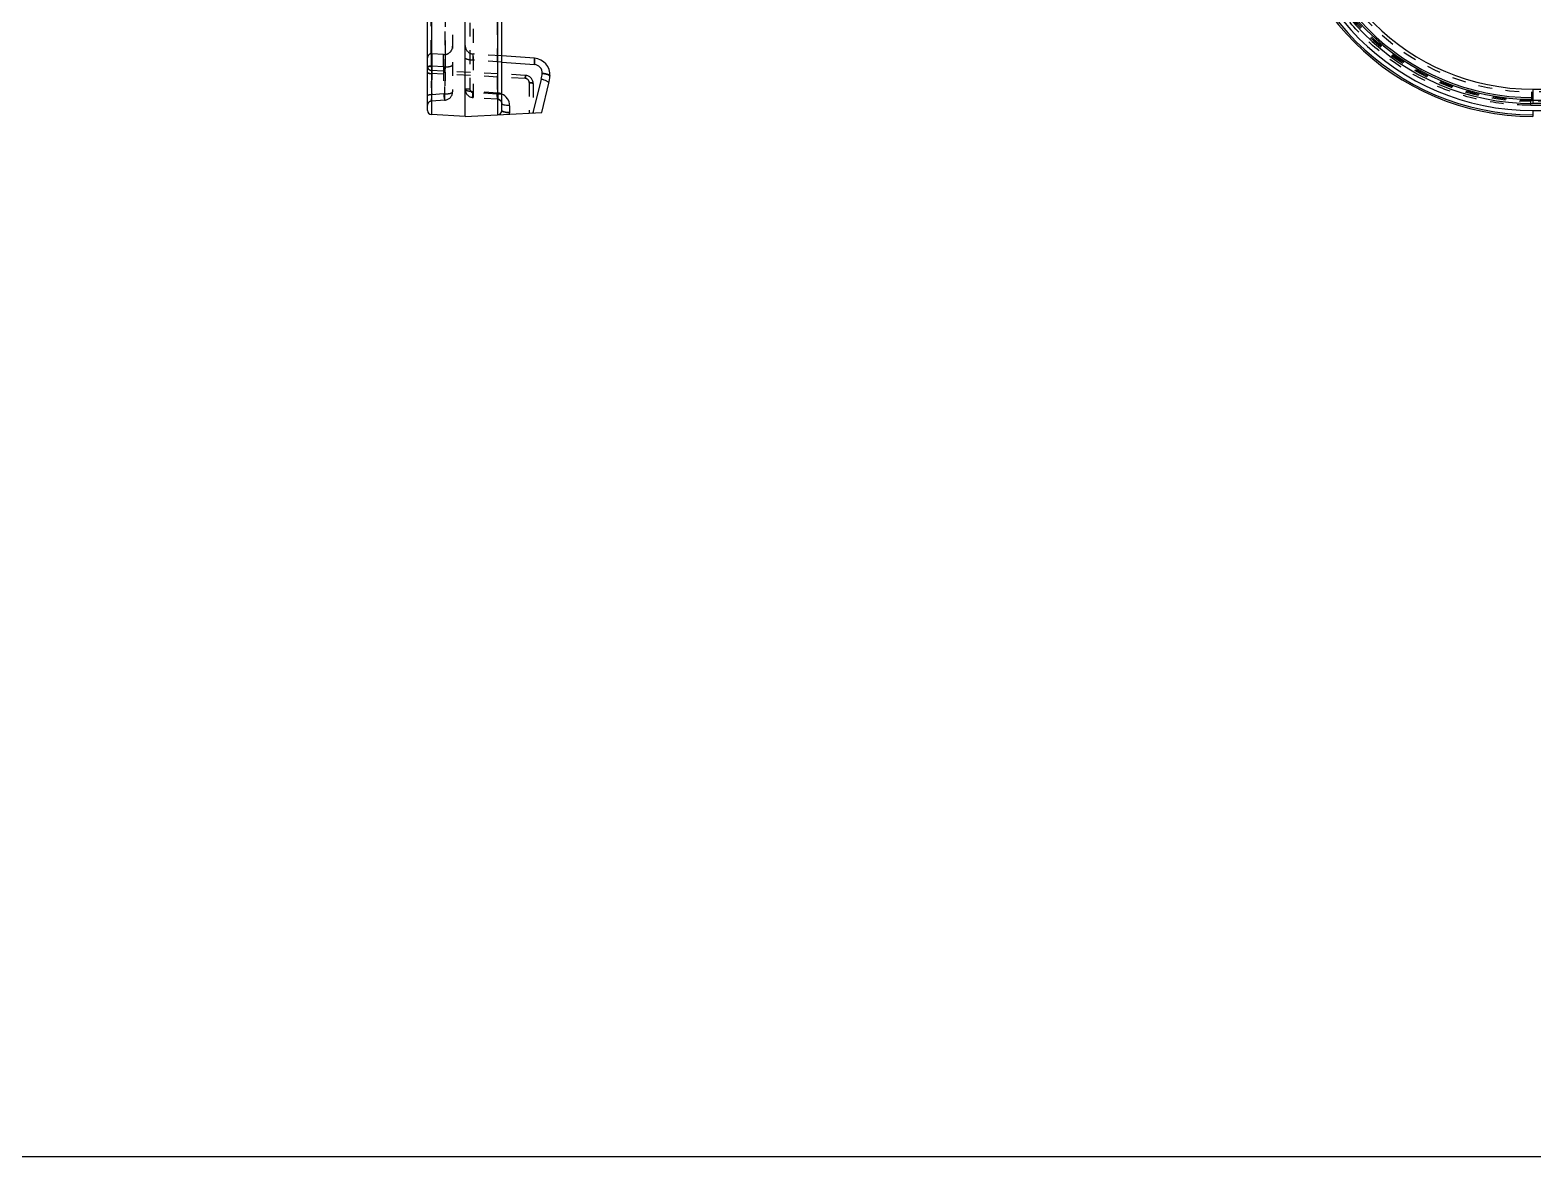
# Model space of a CAD drawing. Header units: millimetres. Extents: x -685 to 1888, y -6001 to 855.
# Drawn here: x 232.1 to 411.1, y -706.8 to -572.6 of the extents above; entities that cross this region are included whole.
import ezdxf

# ---------------------------------------------------------------- set-up
doc = ezdxf.new("R2010")
doc.units = ezdxf.units.MM
doc.header["$LTSCALE"] = 16.335
doc.linetypes.add('HIDDEN', pattern=[0.2, 0.1, -0.1])
doc.layers.get('0').update_dxf_attribs({"linetype": 'CONTINUOUS'})
doc.layers.add('DEFAULT_2', color=8, linetype='HIDDEN')

msp = doc.modelspace()

# ---------------------------------------------------------------- linework, layer by layer
at = {"color": 7, "linetype": 'Continuous'}
for p, q in [((279.429, -582.213), (279.429, -407.633)), ((279.903, -407.134), (279.903, -582.712)), ((283.929, -582.923), (283.929, -406.923)), ((287.806, -582.72), (287.806, -407.126)), ((288.279, -582.221), (288.279, -406.22)), ((292.162, -575.999), (288.279, -575.727)), ((288.279, -576.467), (292.162, -576.738)), ((292.983, -578.486), (291.994, -582.5)), ((293.031, -582.446), (293.884, -578.983)), ((411.06, -579.686), (411.06, -581.389)), ((411.06, -579.686), (413.453, -579.686)), ((413.311, -581.389), (411.06, -581.389)), ((283.929, -582.923), (279.903, -582.712)), ((283.929, -582.923), (293.031, -582.446)), ((289.21, -581.647), (289.21, -582.479)), ((411.06, -582.221), (411.06, -582.923)), ((411.06, -582.221), (413.088, -582.221))]:
    msp.add_line(p, q, dxfattribs=at)
msp.add_lwpolyline([(-127.123, -306.786), (749.779, -306.786), (749.779, -706.845), (-127.123, -706.845)], close=True)
for centre, radius, start, end in [((411.06, -552.923), 30, 180, 270), ((411.06, -552.923), 29.797, 180, 270), ((411.06, -552.923), 29.298, 180, 270), ((411.06, -552.923), 28.466, 180, 270), ((411.06, -552.923), 27.967, 180, 270), ((411.06, -552.923), 27.761, 180, 270), ((411.06, -552.923), 26.763, 180, 270), ((292.022, -577.994), 2, 356.0413, 86), ((292.092, -577.736), 1, 356.04963, 85.98952), ((289.093, -577.527), 4.006, 346.16355, 356.03357), ((289.029, -577.787), 5, 346.15626, 356.0413), ((287.713, -581.643), 1.495, 0.00285, 67.52045), ((279.929, -582.213), 0.5, 180, 267), ((287.779, -582.221), 0.5, 273, 360), ((287.709, -582.479), 1.501, 353.57019, 359.99776)]:
    msp.add_arc(centre, radius, start, end, dxfattribs=at)
for points, knots in [([(292.162, -575.999), (292.167, -575.999), (292.171, -576.026), (292.177, -576.061), (292.179, -576.131), (292.18, -576.22), (292.179, -576.333), (292.173, -576.507), (292.167, -576.644), (292.162, -576.738)], [0, 0, 0, 0, 0.0220868, 0.0785981, 0.1692841, 0.2926087, 0.4456641, 0.6206305, 1, 1, 1, 1]), ([(294.017, -578.132), (294.02, -578.094), (293.963, -578.03), (293.867, -577.976), (293.695, -577.905), (293.432, -577.844), (293.207, -577.814), (293.09, -577.805)], [0, 0, 0, 0, 0.11245, 0.2089301, 0.334558, 0.6530885, 1, 1, 1, 1]), ([(293.884, -578.983), (293.894, -578.942), (293.843, -578.864), (293.752, -578.793), (293.591, -578.694), (293.333, -578.585), (293.106, -578.516), (292.983, -578.486)], [0, 0, 0, 0, 0.1187307, 0.2148317, 0.3363231, 0.6429333, 1, 1, 1, 1]), ([(289.21, -581.647), (289.093, -581.645), (288.871, -581.631), (288.61, -581.588), (288.437, -581.531), (288.339, -581.485), (288.279, -581.427), (288.279, -581.389)], [0, 0, 0, 0, 0.3486001, 0.6667904, 0.7919956, 0.8880884, 1, 1, 1, 1]), ([(288.279, -582.221), (288.279, -582.257), (288.337, -582.314), (288.431, -582.36), (288.5, -582.383), (288.539, -582.394)], [0, 0, 0, 0, 0.3368162, 0.6244824, 1, 1, 1, 1]), ([(288.539, -582.394), (288.642, -582.424), (288.866, -582.462), (289.091, -582.477), (289.21, -582.479)], [0, 0, 0, 0, 0.4749888, 1, 1, 1, 1])]:
    msp.add_open_spline(points, degree=3, knots=knots, dxfattribs=at)
at = {"layer": 'DEFAULT_2', "color": 8, "linetype": 'HIDDEN'}
for p, q in [((284.86, -409.162), (284.86, -580.684)), ((282.429, -409.855), (282.429, -579.99)), ((279.881, -575.46), (279.895, -553.168)), ((284.488, -571.787), (284.488, -579.686)), ((287.721, -571.561), (287.721, -580.285)), ((279.881, -575.46), (279.903, -581.1)), ((281.36, -575.558), (279.964, -575.46)), ((288.279, -575.727), (284.86, -575.488)), ((291.082, -578.034), (279.903, -577.448)), ((291.082, -578.404), (279.903, -577.818)), ((281.36, -577.037), (279.964, -576.939)), ((279.964, -576.939), (279.964, -580.346)), ((281.36, -577.037), (281.36, -580.249)), ((288.279, -576.467), (284.86, -576.227)), ((284.488, -579.686), (283.929, -579.686)), ((291.556, -578.903), (291.556, -582.523)), ((292.029, -579.032), (292.029, -582.498)), ((281.499, -580.988), (279.895, -581.1)), ((281.36, -580.249), (279.964, -580.346)), ((287.814, -580.151), (284.86, -579.944)), ((287.721, -580.285), (284.86, -580.085)), ((287.814, -580.89), (284.86, -580.684)), ((288.279, -580.285), (287.721, -580.285)), ((288.279, -581.382), (288.279, -581.385)), ((410.927, -580.988), (410.815, -581.1)), ((410.815, -581.599), (410.815, -581.1)), ((413.297, -581.1), (410.815, -581.1)), ((410.927, -580.988), (410.927, -579.99)), ((410.927, -580.988), (413.443, -580.988)), ((413.443, -579.99), (410.944, -579.99)), ((410.828, -581.599), (413.297, -581.599))]:
    msp.add_line(p, q, dxfattribs=at)
msp.add_lwpolyline([(287.814, -580.89), (287.901, -580.904), (287.983, -580.932), (288.056, -580.973), (288.119, -581.022), (288.171, -581.079), (288.213, -581.14), (288.244, -581.204), (288.264, -581.267), (288.275, -581.326), (288.279, -581.371), (288.279, -581.382)], dxfattribs=at)
for centre, radius, start, end in [((410.785, -553.198), 27.9, 179.93919, 270.06086), ((410.907, -553.076), 27.911, 179.9584, 270.0416), ((410.901, -553.083), 26.906, 179.9062, 270.09345), ((279.929, -575.959), 0.5, 86, 180), ((281.429, -574.56), 1, 266, 360), ((284.929, -574.49), 1, 180, 266), ((279.929, -576.948), 0.5, 180, 267), ((284.929, -579.686), 1, 180, 266), ((284.887, -579.686), 0.4, 180.01547, 266.04201), ((291.029, -579.032), 1, 360, 87), ((291.056, -578.903), 0.5, 359.99941, 87.00142), ((279.929, -581.599), 0.5, 94, 180), ((281.429, -579.99), 1, 274, 360), ((287.71, -581.647), 1.5, 67.52045, 86.00008), ((287.779, -581.389), 0.5, 360, 86)]:
    msp.add_arc(centre, radius, start, end, dxfattribs=at)
for points, knots in [([(281.499, -580.988), (281.5, -580.988), (281.5, -580.984), (281.501, -580.979), (281.502, -580.968), (281.503, -580.946), (281.504, -580.907), (281.506, -580.848), (281.507, -580.773), (281.509, -580.681), (281.51, -580.572), (281.512, -580.394), (281.514, -580.131), (281.516, -579.766), (281.519, -579.337), (281.52, -578.845), (281.522, -578.29), (281.524, -577.431), (281.526, -576.212), (281.528, -574.585), (281.528, -572.75), (281.528, -570.725), (281.526, -568.529), (281.524, -566.185), (281.519, -562.827), (281.511, -558.437), (281.504, -554.873), (281.499, -553.056)], [0, 0, 0, 0, 0.000078, 0.0003034, 0.0006791, 0.0012055, 0.0027094, 0.0048135, 0.007516, 0.0108149, 0.0147082, 0.0191938, 0.0299316, 0.0429997, 0.0583667, 0.0760013, 0.0958682, 0.1179161, 0.1683322, 0.2267787, 0.2926803, 0.3654129, 0.444264, 0.5284792, 0.6172243, 0.8048771, 1, 1, 1, 1]), ([(410.828, -581.599), (408.968, -581.596), (405.239, -581.24), (399.867, -579.613), (394.914, -576.97), (390.574, -573.409), (387.013, -569.069), (384.37, -564.116), (382.743, -558.744), (382.387, -555.015), (382.384, -553.156)], [0, 0, 0, 0, 0.1250013, 0.2500013, 0.3750008, 0.5, 0.6249992, 0.7499987, 0.8749987, 1, 1, 1, 1]), ([(281.527, -570.622), (281.528, -571.082), (281.528, -572.751), (281.528, -574.42), (281.527, -575.63)], [0, 0, 0, 0, 0.2752536, 1, 1, 1, 1]), ([(279.964, -576.939), (279.966, -576.837), (279.968, -576.64), (279.971, -576.357), (279.973, -576.104), (279.973, -575.887), (279.973, -575.732), (279.972, -575.63), (279.971, -575.571), (279.969, -575.526), (279.969, -575.49), (279.965, -575.474), (279.967, -575.461), (279.964, -575.46)], [0, 0, 0, 0, 0.2071673, 0.4000979, 0.5727732, 0.7207393, 0.8401344, 0.8881524, 0.9279104, 0.9590954, 0.9815576, 0.995197, 1, 1, 1, 1]), ([(279.964, -575.46), (279.967, -575.461), (279.965, -575.474), (279.969, -575.49), (279.969, -575.526), (279.971, -575.571), (279.972, -575.63), (279.973, -575.732), (279.973, -575.887), (279.973, -576.104), (279.971, -576.357), (279.968, -576.64), (279.966, -576.837), (279.964, -576.939)], [0, 0, 0, 0, 0.004802, 0.0184406, 0.0409021, 0.0720867, 0.1118441, 0.1598609, 0.2792539, 0.4272193, 0.5998966, 0.7928312, 1, 1, 1, 1]), ([(281.36, -577.037), (281.357, -576.934), (281.352, -576.737), (281.346, -576.454), (281.343, -576.2), (281.341, -575.983), (281.342, -575.828), (281.344, -575.726), (281.346, -575.668), (281.348, -575.623), (281.351, -575.588), (281.354, -575.571), (281.357, -575.558), (281.36, -575.558)], [0, 0, 0, 0, 0.2077962, 0.4005694, 0.5734108, 0.7214141, 0.8401783, 0.8878167, 0.9273131, 0.9584386, 0.980977, 0.9947591, 1, 1, 1, 1]), ([(281.527, -575.63), (281.527, -575.812), (281.526, -576.485), (281.525, -577.159), (281.524, -577.651)], [0, 0, 0, 0, 0.2701675, 1, 1, 1, 1]), ([(284.86, -576.227), (284.743, -576.225), (284.521, -576.211), (284.26, -576.168), (284.087, -576.111), (283.989, -576.065), (283.929, -576.007), (283.929, -575.969)], [0, 0, 0, 0, 0.3486009, 0.6667935, 0.7919994, 0.8880919, 1, 1, 1, 1]), ([(284.86, -576.227), (284.743, -576.225), (284.521, -576.211), (284.26, -576.168), (284.087, -576.111), (283.989, -576.065), (283.929, -576.007), (283.929, -575.969)], [0, 0, 0, 0, 0.3486009, 0.6667933, 0.7919991, 0.8880914, 1, 1, 1, 1]), ([(284.86, -575.488), (284.855, -575.488), (284.849, -575.513), (284.845, -575.546), (284.842, -575.614), (284.841, -575.7), (284.843, -575.809), (284.848, -575.987), (284.854, -576.129), (284.86, -576.227)], [0, 0, 0, 0, 0.0203955, 0.0740346, 0.1608872, 0.2793461, 0.4271066, 0.599765, 1, 1, 1, 1]), ([(284.86, -575.488), (284.855, -575.488), (284.849, -575.513), (284.845, -575.546), (284.842, -575.614), (284.841, -575.7), (284.843, -575.809), (284.848, -575.987), (284.854, -576.129), (284.86, -576.227)], [0, 0, 0, 0, 0.020426, 0.0740625, 0.1608948, 0.2793367, 0.4270988, 0.5997689, 1, 1, 1, 1]), ([(292.162, -576.738), (292.167, -576.644), (292.173, -576.507), (292.179, -576.333), (292.18, -576.22), (292.179, -576.131), (292.177, -576.061), (292.171, -576.026), (292.167, -575.999), (292.162, -575.999)], [0, 0, 0, 0, 0.3793915, 0.5543626, 0.7074185, 0.8307395, 0.9214188, 0.9779214, 1, 1, 1, 1]), ([(292.162, -575.999), (292.167, -575.999), (292.171, -576.026), (292.177, -576.061), (292.179, -576.131), (292.18, -576.22), (292.179, -576.333), (292.173, -576.507), (292.167, -576.644), (292.162, -576.738)], [0, 0, 0, 0, 0.0220869, 0.0785981, 0.1692841, 0.2926087, 0.4456641, 0.6206305, 1, 1, 1, 1]), ([(279.429, -577.068), (279.429, -577.046), (279.468, -577.014), (279.525, -576.991), (279.623, -576.963), (279.771, -576.942), (279.897, -576.938), (279.964, -576.939)], [0, 0, 0, 0, 0.1162152, 0.21336, 0.3365686, 0.6457559, 1, 1, 1, 1]), ([(279.444, -577.037), (279.442, -577.04), (279.434, -577.049), (279.429, -577.06), (279.429, -577.068)], [0, 0, 0, 0, 0.2868556, 1, 1, 1, 1]), ([(279.429, -577.689), (279.429, -577.708), (279.48, -577.752), (279.635, -577.802), (279.79, -577.816), (279.903, -577.818)], [0, 0, 0, 0, 0.1145337, 0.332764, 1, 1, 1, 1]), ([(279.496, -577.753), (279.478, -577.744), (279.45, -577.73), (279.429, -577.701), (279.429, -577.689)], [0, 0, 0, 0, 0.620169, 1, 1, 1, 1]), ([(279.964, -576.939), (279.865, -576.937), (279.725, -576.944), (279.561, -576.978), (279.494, -577.002), (279.469, -577.018)], [0, 0, 0, 0, 0.5872902, 0.8253246, 1, 1, 1, 1]), ([(279.67, -577.799), (279.652, -577.796), (279.593, -577.786), (279.535, -577.771), (279.496, -577.753)], [0, 0, 0, 0, 0.2929742, 1, 1, 1, 1]), ([(279.903, -577.448), (279.901, -577.448), (279.9, -577.461), (279.897, -577.477), (279.897, -577.511), (279.896, -577.554), (279.897, -577.609), (279.899, -577.697), (279.901, -577.768), (279.903, -577.818)], [0, 0, 0, 0, 0.0195305, 0.0732021, 0.1602124, 0.2788417, 0.426754, 0.5995412, 1, 1, 1, 1]), ([(281.36, -577.037), (281.488, -577.039), (281.681, -577.033), (281.932, -577.004), (282.101, -576.973), (282.242, -576.931), (282.356, -576.884), (282.429, -576.82), (282.429, -576.778)], [0, 0, 0, 0, 0.3381629, 0.5076301, 0.6623237, 0.7915711, 0.890208, 1, 1, 1, 1]), ([(281.36, -577.037), (281.488, -577.039), (281.681, -577.033), (281.932, -577.004), (282.101, -576.973), (282.242, -576.931), (282.356, -576.884), (282.429, -576.82), (282.429, -576.778)], [0, 0, 0, 0, 0.338151, 0.5076132, 0.6623049, 0.7915545, 0.8901971, 1, 1, 1, 1]), ([(281.524, -577.651), (281.523, -577.908), (281.522, -578.389), (281.52, -579.061), (281.517, -579.635), (281.515, -580.049), (281.512, -580.33), (281.511, -580.502), (281.509, -580.647), (281.507, -580.767), (281.506, -580.85), (281.504, -580.903), (281.504, -580.933), (281.502, -580.956), (281.502, -580.974), (281.5, -580.981), (281.5, -580.988), (281.499, -580.988)], [0, 0, 0, 0, 0.2308049, 0.4325654, 0.6045157, 0.7461162, 0.8053721, 0.8568451, 0.9004826, 0.9362496, 0.9641125, 0.9750697, 0.9840388, 0.991016, 0.9959984, 0.9989855, 1, 1, 1, 1]), ([(293.09, -577.805), (293.207, -577.814), (293.432, -577.844), (293.695, -577.905), (293.867, -577.976), (293.963, -578.03), (294.02, -578.094), (294.017, -578.132)], [0, 0, 0, 0, 0.3469079, 0.6654398, 0.7910692, 0.8875505, 1, 1, 1, 1]), ([(294.017, -578.132), (294.02, -578.093), (293.962, -578.029), (293.865, -577.975), (293.693, -577.905), (293.431, -577.844), (293.206, -577.814), (293.09, -577.805)], [0, 0, 0, 0, 0.1135088, 0.2107922, 0.337072, 0.6554399, 1, 1, 1, 1]), ([(283.929, -579.686), (283.929, -579.725), (283.993, -579.784), (284.09, -579.829), (284.257, -579.884), (284.516, -579.928), (284.739, -579.942), (284.86, -579.944)], [0, 0, 0, 0, 0.1175021, 0.2125538, 0.3329899, 0.6388394, 1, 1, 1, 1]), ([(291.082, -578.034), (291.085, -578.034), (291.085, -578.049), (291.088, -578.068), (291.088, -578.106), (291.089, -578.152), (291.088, -578.208), (291.086, -578.293), (291.084, -578.359), (291.082, -578.404)], [0, 0, 0, 0, 0.0235067, 0.0859858, 0.1838324, 0.3126446, 0.4671905, 0.6392517, 1, 1, 1, 1]), ([(291.082, -578.404), (291.084, -578.352), (291.086, -578.279), (291.088, -578.189), (291.089, -578.136), (291.088, -578.096), (291.088, -578.064), (291.085, -578.048), (291.084, -578.034), (291.082, -578.034)], [0, 0, 0, 0, 0.4198197, 0.5910613, 0.7307125, 0.8390324, 0.9230826, 0.9785784, 1, 1, 1, 1]), ([(291.556, -578.903), (291.664, -578.905), (291.818, -578.918), (291.972, -578.966), (292.029, -579.011), (292.029, -579.032)], [0, 0, 0, 0, 0.6428598, 0.8744713, 1, 1, 1, 1]), ([(292.029, -579.032), (292.029, -579.011), (291.978, -578.967), (291.821, -578.92), (291.669, -578.905), (291.556, -578.903)], [0, 0, 0, 0, 0.1243398, 0.3330854, 1, 1, 1, 1]), ([(279.964, -580.346), (279.894, -580.345), (279.767, -580.35), (279.621, -580.37), (279.528, -580.397), (279.471, -580.42), (279.429, -580.452), (279.429, -580.475)], [0, 0, 0, 0, 0.370547, 0.6639381, 0.7783914, 0.8762603, 1, 1, 1, 1]), ([(279.895, -581.1), (279.9, -581.1), (279.904, -581.074), (279.913, -581.039), (279.921, -580.97), (279.93, -580.882), (279.939, -580.771), (279.952, -580.59), (279.96, -580.447), (279.964, -580.346)], [0, 0, 0, 0, 0.0212434, 0.0762724, 0.1645356, 0.2839145, 0.4313642, 0.6028967, 1, 1, 1, 1]), ([(281.36, -580.249), (281.494, -580.251), (281.691, -580.245), (281.942, -580.215), (282.103, -580.184), (282.239, -580.145), (282.352, -580.098), (282.429, -580.035), (282.429, -579.99)], [0, 0, 0, 0, 0.3542678, 0.5178289, 0.6636779, 0.7867979, 0.8838438, 1, 1, 1, 1]), ([(281.36, -580.249), (281.369, -580.348), (281.388, -580.527), (281.419, -580.735), (281.445, -580.864), (281.464, -580.93), (281.477, -580.968), (281.492, -580.988), (281.499, -580.988)], [0, 0, 0, 0, 0.3934129, 0.7106673, 0.8294128, 0.9175042, 0.9735839, 1, 1, 1, 1]), ([(284.86, -579.944), (284.854, -580.043), (284.848, -580.184), (284.843, -580.361), (284.841, -580.47), (284.842, -580.556), (284.845, -580.624), (284.85, -580.658), (284.854, -580.683), (284.86, -580.684)], [0, 0, 0, 0, 0.3978186, 0.5700977, 0.7174621, 0.8365106, 0.9241371, 0.97853, 1, 1, 1, 1]), ([(284.86, -580.684), (284.855, -580.683), (284.851, -580.659), (284.845, -580.628), (284.843, -580.565), (284.842, -580.489), (284.844, -580.396), (284.849, -580.26), (284.855, -580.155), (284.86, -580.085)], [0, 0, 0, 0, 0.0255096, 0.0891129, 0.1884291, 0.3195927, 0.4772996, 0.6511136, 1, 1, 1, 1]), ([(284.86, -580.085), (284.855, -580.155), (284.849, -580.26), (284.844, -580.396), (284.842, -580.489), (284.843, -580.566), (284.845, -580.628), (284.851, -580.659), (284.855, -580.683), (284.86, -580.684)], [0, 0, 0, 0, 0.3488848, 0.5226988, 0.6804061, 0.8115701, 0.9108868, 0.9744904, 1, 1, 1, 1]), ([(287.814, -580.89), (287.819, -580.891), (287.815, -580.863), (287.811, -580.837), (287.798, -580.774), (287.782, -580.7), (287.764, -580.609), (287.74, -580.47), (287.726, -580.36), (287.721, -580.285)], [0, 0, 0, 0, 0.0212387, 0.0827567, 0.1803652, 0.3085138, 0.4613385, 0.6320809, 1, 1, 1, 1]), ([(287.721, -580.285), (287.726, -580.36), (287.742, -580.47), (287.766, -580.609), (287.783, -580.7), (287.796, -580.774), (287.81, -580.838), (287.813, -580.864), (287.818, -580.891), (287.814, -580.89)], [0, 0, 0, 0, 0.3677946, 0.5386364, 0.6918972, 0.8207858, 0.9187289, 0.9797769, 1, 1, 1, 1]), ([(287.814, -580.151), (287.809, -580.249), (287.802, -580.391), (287.797, -580.571), (287.796, -580.682), (287.797, -580.768), (287.8, -580.834), (287.805, -580.867), (287.809, -580.89), (287.814, -580.89)], [0, 0, 0, 0, 0.3974864, 0.5749914, 0.7265612, 0.844964, 0.9292689, 0.9802647, 1, 1, 1, 1]), ([(287.814, -580.89), (287.809, -580.89), (287.805, -580.867), (287.8, -580.834), (287.797, -580.768), (287.796, -580.682), (287.797, -580.571), (287.802, -580.391), (287.809, -580.249), (287.814, -580.151)], [0, 0, 0, 0, 0.0197351, 0.0707308, 0.1550355, 0.2734382, 0.4250081, 0.6025132, 1, 1, 1, 1]), ([(289.21, -582.479), (289.099, -582.477), (288.882, -582.463), (288.626, -582.423), (288.449, -582.367), (288.346, -582.321), (288.279, -582.26), (288.279, -582.221)], [0, 0, 0, 0, 0.3322465, 0.6489662, 0.7786541, 0.8804222, 1, 1, 1, 1])]:
    msp.add_open_spline(points, degree=3, knots=knots, dxfattribs=at)
for points in [[(279.469, -577.018), (279.46, -577.023), (279.451, -577.03), (279.444, -577.037)], [(288.284, -580.262), (288.136, -580.2), (287.975, -580.162), (287.814, -580.151)]]:
    msp.add_open_spline(points, degree=3, dxfattribs=at)

doc.saveas('drawing.dxf')
